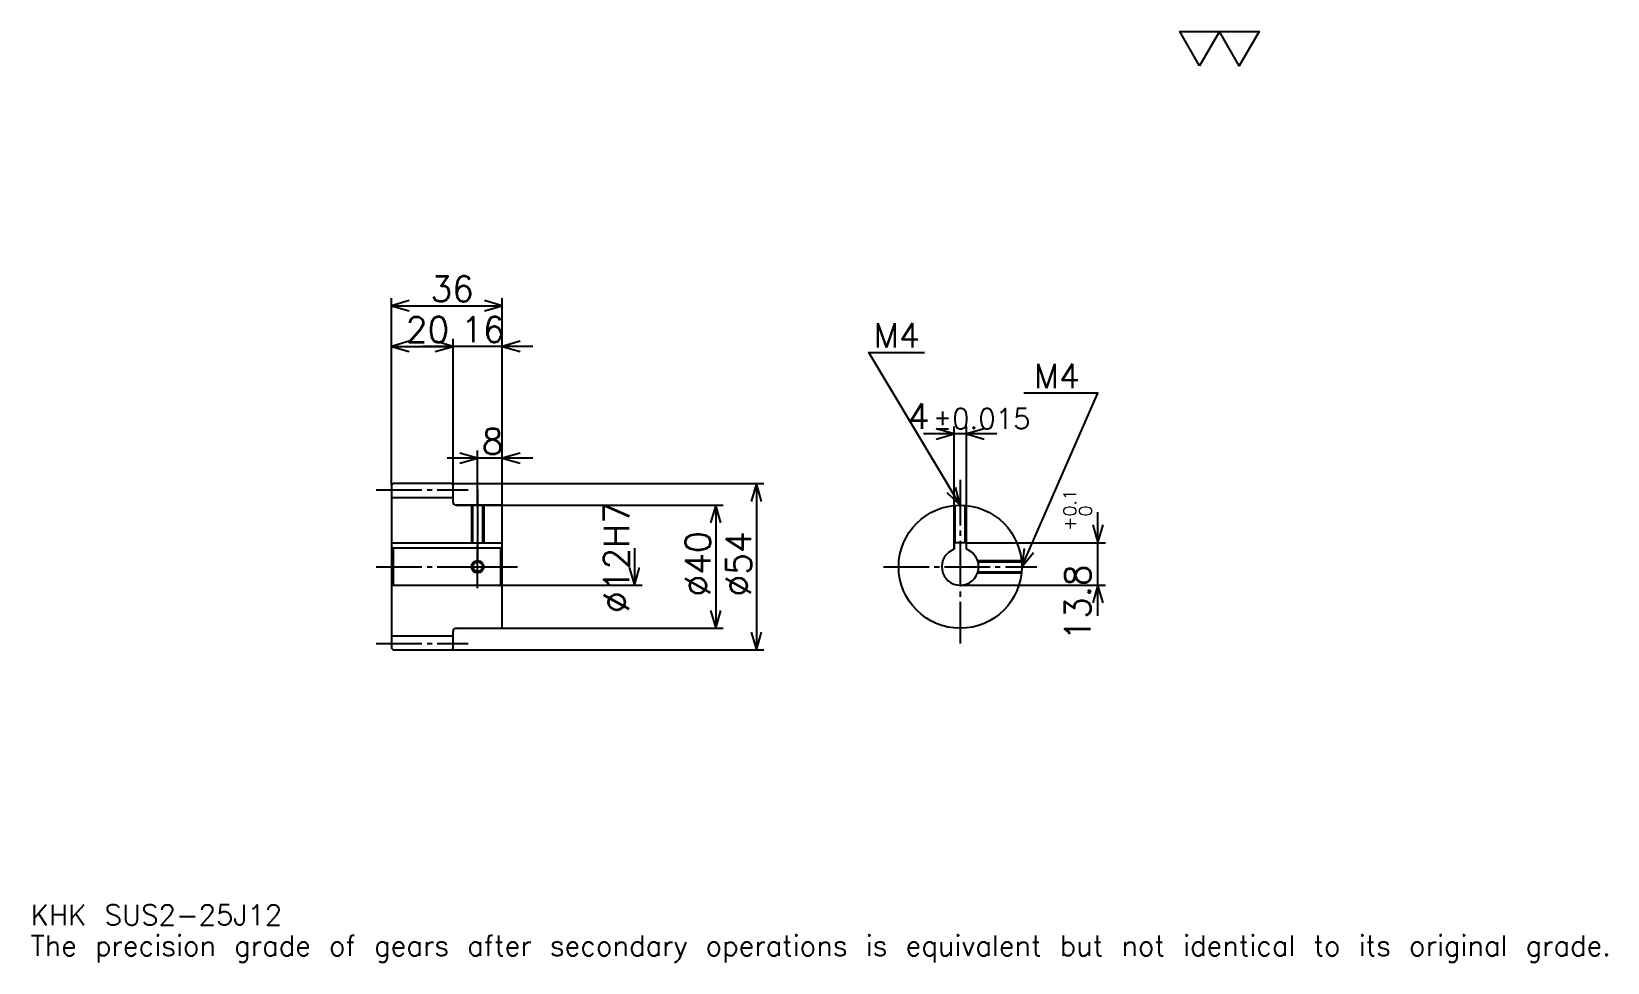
# Model space of a CAD drawing. Extents: x 17 to 529, y 6 to 309.
import ezdxf

# ---------------------------------------------------------------- set-up
doc = ezdxf.new("R2010")
doc.units = 0
doc.linetypes.add('DASHDOT', pattern=[19.826087, 14.869565, -1.652174, 1.652174, -1.652174])
doc.layers.get('0').update_dxf_attribs({"linetype": 'CONTINUOUS'})
doc.layers.add('DASHDOT', color=6, linetype='DASHDOT')
doc.styles.add('KANJI', font='TXT', dxfattribs={"bigfont": 'BIGFONT'})

msp = doc.modelspace()

# ---------------------------------------------------------------- linework, layer by layer
at = {"color": 5}
for p, q in [((133.826096, 161.652176), (133.826096, 221.956528)), ((169.826096, 161.652176), (169.826096, 221.956528)), ((133.826096, 219.478271), (169.826096, 219.478271)), ((133.826096, 206.260864), (153.826096, 206.260864)), ((179.739136, 206.260864), (143.913055, 206.260864)), ((153.826096, 161.652176), (153.826096, 208.739136)), ((316.695679, 142.452179), (316.695679, 180.260864)), ((320.695679, 142.452179), (320.695679, 180.260864)), ((330.608704, 177.782608), (306.782623, 177.782608)), ((179.739136, 169.913055), (151.913055, 169.913055)), ((161.826096, 161.652176), (161.826096, 172.391312)), ((133.826096, 161.152176), (133.826096, 161.652176)), ((153.326096, 161.652176), (169.826096, 161.652176)), ((153.826096, 161.152176), (153.826096, 161.652176)), ((161.826096, 154.652176), (161.826096, 161.652176)), ((161.826096, 154.652176), (161.826096, 161.652176)), ((169.826096, 161.652176), (254.913055, 161.652176)), ((169.826096, 154.152176), (169.826096, 161.652176)), ((252.434784, 161.652176), (252.434784, 107.652176)), ((154.826096, 154.652176), (169.826096, 154.652176)), ((169.826096, 154.652176), (241.695663, 154.652176)), ((239.217407, 154.652176), (239.217407, 114.652176)), ((363.478271, 118.739136), (363.478271, 152.365219)), ((212.782623, 140.652176), (212.782623, 128.652176)), ((320.695679, 142.452179), (365.956543, 142.452179)), ((169.826096, 128.652176), (215.26088, 128.652176)), ((318.695679, 128.652176), (365.956543, 128.652176)), ((154.826096, 114.652176), (169.826096, 114.652176)), ((169.826096, 114.652176), (241.695663, 114.652176)), ((153.326096, 107.652176), (169.826096, 107.652176)), ((169.826096, 107.652176), (254.913055, 107.652176))]:
    msp.add_line(p, q, dxfattribs=at)
at = {"color": 4}
for p, q in [((133.826096, 157.152176), (153.826096, 157.152176)), ((133.826096, 142.452179), (169.826096, 142.452179)), ((134.326096, 140.652176), (134.326096, 128.652176)), ((169.326096, 140.652176), (169.826096, 141.152176)), ((169.326096, 128.652176), (169.826096, 128.152176)), ((133.826096, 112.152176), (153.826096, 112.152176))]:
    msp.add_line(p, q, dxfattribs=at)
at = {"color": 7}
msp.add_lwpolyline([(396.521729, 297.391296), (390.078247, 308.559998), (415.852173, 308.559998), (409.408691, 297.391296), (402.96521, 308.559998), (396.521729, 297.391296)], dxfattribs=at)
at = {"color": 5}
for points in [[(139.608704, 221.130432), (133.826096, 219.478271), (139.608704, 217.82608)], [(164.043488, 217.82608), (169.826096, 219.478271), (164.043488, 221.130432)], [(139.608704, 207.913055), (133.826096, 206.260864), (139.608704, 204.608704)], [(148.043488, 204.608704), (153.826096, 206.260864), (148.043488, 207.913055)], [(148.043488, 204.608704), (153.826096, 206.260864), (148.043488, 207.913055)], [(175.608704, 207.913055), (169.826096, 206.260864), (175.608704, 204.608704)], [(318.695679, 154.652176), (288.956543, 204.217392), (307.130432, 204.217392)], [(338.695679, 134.652176), (363.478271, 191), (339.356506, 191)], [(310.913055, 176.130432), (316.695679, 177.782608), (310.913055, 179.434784)], [(326.478271, 179.434784), (320.695679, 177.782608), (326.478271, 176.130432)], [(156.043488, 168.26088), (161.826096, 169.913055), (156.043488, 171.565216)], [(175.608704, 171.565216), (169.826096, 169.913055), (175.608704, 168.26088)], [(254.086975, 155.869568), (252.434784, 161.652176), (250.782623, 155.869568)], [(314.303802, 158.760681), (318.695679, 154.652176), (317.137268, 160.460754)], [(240.869568, 148.869568), (239.217407, 154.652176), (237.565216, 148.869568)], [(361.826111, 148.234787), (363.478271, 142.452179), (365.130432, 148.234787)], [(339.511353, 140.610611), (338.695679, 134.652176), (342.536072, 139.280289)], [(211.130432, 134.434784), (212.782623, 128.652176), (214.434784, 134.434784)], [(365.130432, 122.869568), (363.478271, 128.652176), (361.826111, 122.869568)], [(237.565216, 120.434784), (239.217407, 114.652176), (240.869568, 120.434784)], [(250.782623, 113.434784), (252.434784, 107.652176), (254.086975, 113.434784)]]:
    msp.add_lwpolyline(points, dxfattribs=at)
at = {"color": 4}
for points in [[(153.826096, 155.652176), (153.826096, 161.152176), (153.326096, 161.652176), (134.326096, 161.652176), (133.826096, 161.152176), (133.826096, 128.152176)], [(154.826096, 114.652176), (169.326096, 114.652176), (169.826096, 115.152176), (169.826096, 154.152176), (169.326096, 154.652176), (154.826096, 154.652176)], [(159.826096, 154.652176), (159.826096, 142.452179)], [(160.2061, 154.652176), (160.2061, 142.452179)], [(163.446091, 154.652176), (163.446091, 142.452179)], [(163.826096, 154.652176), (163.826096, 142.452179)], [(316.695679, 140.309036), (316.695679, 154.551926)], [(317.075684, 142.452179), (317.075684, 154.586456)], [(320.315674, 142.452179), (320.315674, 154.586456)], [(320.695679, 140.309036), (320.695679, 154.551926)], [(133.826096, 128.152176), (134.326096, 128.652176), (169.326096, 128.652176), (169.326096, 140.652176), (134.326096, 140.652176), (133.826096, 141.152176)], [(320.695679, 140.309036), (320.695679, 142.452179), (316.695679, 142.452179), (316.695679, 140.309036)], [(324.352539, 136.652176), (338.595398, 136.652176)], [(324.472839, 136.272171), (338.629944, 136.272171)], [(133.826096, 128.152176), (133.826096, 108.152176), (134.326096, 107.652176), (153.326096, 107.652176), (153.826096, 108.152176), (153.826096, 113.652176)], [(324.352539, 132.652176), (338.595398, 132.652176)], [(324.472839, 133.032181), (338.629944, 133.032181)]]:
    msp.add_lwpolyline(points, dxfattribs=at)
for centre, radius in [((318.695679, 134.652176), 20), ((161.826096, 134.652176), 1.62)]:
    msp.add_circle(centre, radius, dxfattribs=at)
at = {"color": 7}
msp.add_circle((161.826096, 134.652176), 2, dxfattribs=at)
at = {"color": 4}
for centre, radius, start, end in [((154.826096, 155.652176), 1, 180, 270), ((318.695679, 134.652176), 6, 109.47122094, 70.52877906), ((154.826096, 113.652176), 1, 90, 180)]:
    msp.add_arc(centre, radius, start, end, dxfattribs=at)
at = {"layer": 'DASHDOT', "color": 7}
for p, q in [((128.869568, 159.652176), (158.782623, 159.652176)), ((318.695679, 162.91304), (318.695679, 109.695656)), ((161.826096, 154.652176), (161.826096, 134.652176)), ((128.869568, 134.652176), (174.782623, 134.652176)), ((293.739136, 134.652176), (343.652161, 134.652176)), ((128.869568, 109.652176), (158.782623, 109.652176))]:
    msp.add_line(p, q, dxfattribs=at)
for points in [[(161.826096, 159.608704), (161.826096, 137.495651)], [(161.826096, 127.695656), (161.826096, 141.608704)], [(154.869568, 134.652176), (168.782623, 134.652176)]]:
    msp.add_lwpolyline(points, dxfattribs=at)

# ---------------------------------------------------------------- texts
at = {"color": 7, "style": 'KANJI'}
for s, height, p in [('36', 8.26087, (146.456528, 220.800003)), ('20', 8.26087, (138.456528, 207.582611)), ('16', 8.26087, (156.456528, 207.582611)), ('M4', 7.930435, (290.608704, 205.869568)), ('M4', 7.930435, (342.660889, 192.652176)), ('4', 8.26087, (301.643616, 179.434784)), ('%%p0.015', 6.608696, (309.820862, 179.434784)), ('8', 8.26087, (163.141312, 171.234787)), ('KHK SUS2-25J12', 6.608696, (16.52174, 18.173914)), ('The precision grade of gears after secondary operations is equivalent but not identical to its original grade.', 6.608696, (16.52174, 8.26087))]:
    msp.add_text(s, height=height, dxfattribs=at).set_placement(p)
for s, height, p in [('%%c12H7', 8.26087, (211.130432, 119.576088)), ('0.1', 4.130435, (356.373901, 150.999878)), ('0', 4.130435, (361.495667, 150.999878)), ('+', 4.130435, (356.373901, 146.373795)), ('%%c40', 8.26087, (237.565216, 124.945656)), ('%%c54', 8.26087, (250.782623, 124.945656)), ('13.8', 8.26087, (361, 110.617477))]:
    msp.add_text(s, height=height, rotation=90, dxfattribs=at).set_placement(p)

doc.saveas('drawing.dxf')
